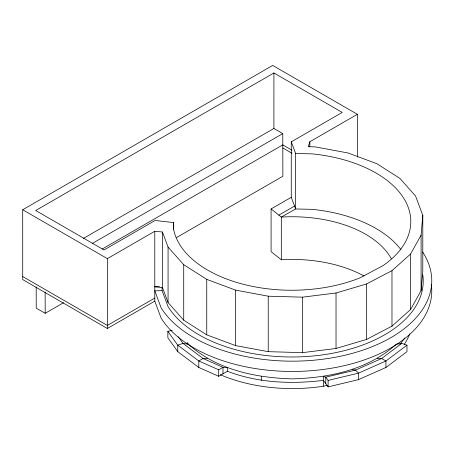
<?xml version="1.0" encoding="UTF-8"?>
<svg xmlns="http://www.w3.org/2000/svg" width="454" height="454" viewBox="0 0 454 454"><rect width="100%" height="100%" fill="white"/><g stroke="black" fill="none" stroke-linecap="round" stroke-linejoin="round"><path stroke-width="0.68" d="M173.683 229.667L173.683 222.579L155.081 220.491L104.028 249.967L35.69 210.514L273.915 72.975L342.242 112.422L291.275 141.847L291.275 197.32L295.65 208.959L312.17 209.351A118.976 68.69 0 0 1 400.905 249.615M176.617 237.51L282.859 176.243L282.785 133.612L273.904 128.465L273.915 72.975M107.36 328.492L107.371 258.644L22.7 209.759L22.717 279.602L107.36 328.492L154.786 301.121L154.786 231.268L162.441 232.005L168.065 247.078L168.065 302.551L183.722 320.178L206.752 334.859L235.575 345.596L268.229 351.663L302.495 352.644L336.028 348.473L366.548 339.433L391.978 326.137L410.581 309.497L421.091 290.645L422.793 270.862L422.793 215.383L415.563 196.026L399.906 178.399L376.877 163.718L348.053 152.981L315.399 146.914L308.294 146.71L309.849 141.739L357.372 114.306L357.372 157.141M173.683 222.579L173.32 227.715A118.976 68.69 0 0 0 360.311 277.717L383.153 265.567A118.976 68.69 0 0 0 312.17 153.872L295.65 153.48L291.275 141.847M421.091 290.645L421.091 235.166L422.793 215.383M168.065 247.078L183.722 264.699L206.752 279.38L235.575 290.123L268.229 296.19L302.495 297.171L336.028 292.995L366.548 283.954L391.978 270.663L410.581 254.019L421.091 235.166M187.218 342.532L188.427 344.223C216.672 369.743 255.33 377.864 292.37 378.869C329.411 377.864 368.069 369.743 396.314 344.223L401.722 343.411L406.977 345.165L406.977 351.646L385.945 367.468L358.541 379.612L328.106 386.887L323.435 380.373C291.32 384.294 257.832 382.966 227.409 371.259L218.703 376.287L198.795 367.468L177.764 351.646L167.855 337.833L167.855 331.358L172.242 330.308M401.722 343.411L381.655 358.512L355.505 370.095L325.768 377.149L323.435 376.508L323.435 386.218A120.021 69.292 0 0 1 220.275 374.681M406.977 345.165L385.945 360.987L358.541 373.131L328.106 380.407L325.768 377.149L325.768 383.63M22.7 209.759L272.701 65.421L357.372 114.306M83.462 238.373L273.904 128.465M92.406 243.401L282.785 133.612M102.235 249.019L282.785 144.894L291.973 150.195M107.371 258.644L154.786 231.268M36.184 286.939L36.229 308.181L45.196 313.3L63.617 302.676M291.275 197.32L271.083 208.925L278.841 215.128L294.561 206.048M154.786 298.062L107.371 325.433L22.7 276.554M167.855 331.358L177.764 345.165L198.795 360.987L218.703 369.806L222.993 367.331L227.409 367.388L227.409 371.259M323.435 386.218L327.572 385.23M159.445 286.695L154.786 286.792L162.441 287.495L168.065 302.551M422.793 274.948A131.41 75.869 0 0 1 319.497 355.283A131.41 75.869 0 0 1 168.065 306.643L162.106 290.674L154.786 290.832L161.108 307.767A139.389 80.477 0 0 0 340.687 356.18A139.389 80.477 0 0 0 422.589 251.981M377.24 358.569L381.655 358.512L385.945 360.987L385.945 367.468M207.501 358.569L203.086 358.512L198.795 360.987L198.795 367.468M188.427 344.223L183.019 343.411L177.764 345.165L177.764 351.646M352.383 369.584L355.505 370.095L358.541 373.131L358.541 379.612M282.791 147.925L291.973 153.225M278.841 215.128L281.315 217.091A103.665 59.849 0 0 1 391.297 258.718M363.995 276.015A103.665 59.849 0 0 0 281.315 259.773L271.083 251.607L271.083 208.925M178.257 336.709L183.019 343.411L203.086 358.512L222.993 367.331L222.993 373.812M154.786 301.121L161.108 318.055A139.389 80.477 0 0 0 321.733 369.647A139.389 80.477 0 0 0 431.3 284.437M45.145 292.064L45.196 313.3M410.581 254.019L410.581 309.497M391.978 270.663L391.978 326.137M366.548 283.954L366.548 339.433M336.028 292.995L336.028 348.473M328.106 380.407L328.106 386.887M309.849 141.739L309.849 146.659M302.495 297.171L302.495 352.644M295.65 153.48L295.65 208.959L281.315 217.091L281.315 259.773M268.229 296.19L268.229 351.663M261.305 376.508L261.305 380.373M235.575 290.123L235.575 345.596M218.703 369.806L218.703 376.287M206.752 279.38L206.752 334.859M183.722 264.699L183.722 320.178M162.441 232.005L162.441 287.495M162.106 287.308L162.106 290.674M409.712 333.849A120.021 69.292 0 0 1 404.27 344.342M404.662 337.912A120.021 69.292 0 0 1 399.878 344.245"/></g></svg>
